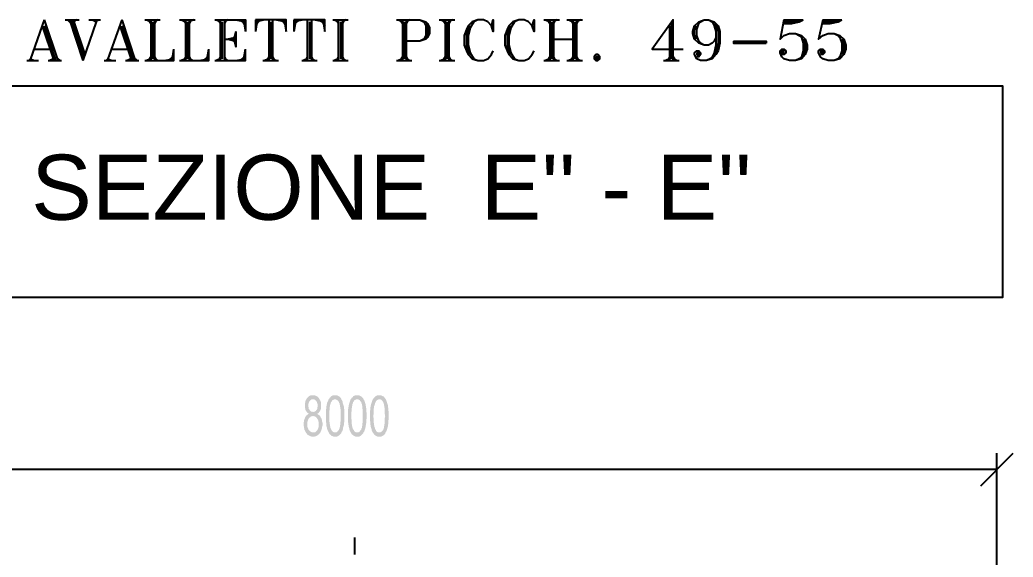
# Model space of a CAD drawing. Header units: metres. Extents: x 11 to 152679, y -40 to 137873.
# Drawn here: x 5083 to 11189, y 6452 to 9754 of the extents above; entities that cross this region are included whole.
import ezdxf
from ezdxf.enums import TextEntityAlignment as Align

# ---------------------------------------------------------------- set-up
doc = ezdxf.new("R2010")
doc.units = ezdxf.units.M
doc.layers.add('CA7', color=2, linetype='Continuous')
doc.layers.add('LAYER_1', color=160, linetype='Continuous')
doc.styles.get("Standard").update_dxf_attribs({"font": 'arial.ttf'})

# ---------------------------------------------------------------- blocks, each defined once
blk = doc.blocks.new('CURVEPILONE')
at = {"layer": 'LAYER_1'}
for points in [[(517.9, 6408.8), (507.3, 6408.8), (500.9, 6406.7), (492.5, 6402.5), (488.2, 6398.2), (481.9, 6391.9), (479.8, 6387.7), (477.6, 6383.4), (473.4, 6377.1), (471.3, 6370.7), (471.3, 6366.5), (469.2, 6358), (469.2, 6332.6), (471.3, 6326.3), (471.3, 6319.9), (475.5, 6313.6), (477.6, 6309.3), (481.9, 6305.1), (484, 6300.9), (490.3, 6296.6), (494.6, 6294.5), (492.5, 6294.5), (488.2, 6292.4), (484, 6288.2), (479.8, 6286), (475.5, 6281.8), (473.4, 6277.6), (469.2, 6271.2), (469.2, 6269.1), (467.1, 6264.9), (462.8, 6252.2), (462.8, 6245.8), (460.7, 6239.5), (460.7, 6224.7), (462.8, 6216.2), (462.8, 6209.9), (465, 6203.5), (465, 6197.2), (469.2, 6192.9), (471.3, 6186.6), (473.4, 6182.3), (477.6, 6176), (520, 6180.2), (513.6, 6180.2), (509.4, 6182.3), (500.9, 6186.6), (496.7, 6190.8), (492.5, 6195), (490.3, 6199.3), (488.2, 6205.6), (486.1, 6209.9), (484, 6218.3), (484, 6243.7), (488.2, 6256.4), (490.3, 6260.7), (492.5, 6267), (496.7, 6271.2), (500.9, 6273.4), (503.1, 6277.6), (509.4, 6279.7), (513.6, 6279.7), (517.9, 6281.8), (560.2, 6281.8), (558.1, 6286), (553.8, 6288.2), (547.5, 6292.4), (543.3, 6294.5), (549.6, 6296.6), (553.8, 6300.9), (556, 6305.1), (517.9, 6305.1), (515.8, 6307.2), (509.4, 6307.2), (505.2, 6309.3), (500.9, 6313.6), (498.8, 6317.8), (496.7, 6319.9), (492.5, 6326.3), (492.5, 6332.6), (490.3, 6339), (490.3, 6355.9), (492.5, 6362.3), (494.6, 6368.6), (498.8, 6372.8), (500.9, 6377.1), (505.2, 6379.2), (509.4, 6383.4), (517.9, 6383.4), (558.1, 6385.5), (556, 6389.8), (553.8, 6391.9), (549.6, 6396.1), (547.5, 6400.4), (543.3, 6402.5), (539, 6404.6), (532.7, 6406.7), (528.4, 6408.8), (524.2, 6408.8)], [(558.1, 6385.5), (517.9, 6383.4), (526.3, 6383.4), (530.6, 6381.3), (534.8, 6377.1), (541.2, 6370.7), (545.4, 6358), (547.5, 6351.7), (547.5, 6341.1), (545.4, 6334.7), (545.4, 6328.4), (543.3, 6322), (539, 6317.8), (536.9, 6313.6), (532.7, 6311.5), (528.4, 6307.2), (524.2, 6307.2), (517.9, 6305.1), (556, 6305.1), (560.2, 6309.3), (562.3, 6313.6), (564.4, 6317.8), (566.5, 6324.2), (568.7, 6330.5), (568.7, 6362.3), (566.5, 6368.6), (564.4, 6374.9), (562.3, 6379.2)], [(615.2, 6385.5), (611, 6372.8), (606.8, 6366.5), (604.7, 6360.1), (604.7, 6353.8), (602.5, 6351.7), (602.5, 6345.3), (600.4, 6339), (600.4, 6328.4), (598.3, 6319.9), (598.3, 6243.7), (600.4, 6237.4), (600.4, 6222.6), (602.5, 6216.2), (604.7, 6209.9), (604.7, 6203.5), (606.8, 6199.3), (608.9, 6192.9), (611, 6188.7), (615.2, 6180.2), (617.3, 6178.1), (655.4, 6180.2), (649.1, 6180.2), (640.6, 6184.5), (636.4, 6188.7), (632.2, 6195), (630, 6199.3), (630, 6201.4), (627.9, 6203.5), (625.8, 6209.9), (625.8, 6214.1), (623.7, 6218.3), (623.7, 6224.7), (621.6, 6231), (621.6, 6239.5), (619.5, 6245.8), (619.5, 6313.6), (621.6, 6322), (621.6, 6336.9), (623.7, 6343.2), (623.7, 6347.4), (625.8, 6353.8), (627.9, 6358), (627.9, 6362.3), (630, 6366.5), (634.3, 6370.7), (636.4, 6377.1), (640.6, 6379.2), (649.1, 6383.4), (653.3, 6383.4)], [(655.4, 6408.8), (642.8, 6408.8), (638.5, 6406.7), (630, 6402.5), (625.8, 6398.2), (623.7, 6394), (621.6, 6394), (619.5, 6389.8), (615.2, 6385.5), (653.3, 6383.4), (659.7, 6383.4), (668.1, 6379.2), (676.6, 6370.7), (678.7, 6364.4), (678.7, 6362.3), (680.9, 6360.1), (683, 6355.9), (683, 6349.6), (685.1, 6345.3), (685.1, 6339), (687.2, 6332.6), (687.2, 6326.3), (689.3, 6317.8), (689.3, 6252.2), (687.2, 6243.7), (687.2, 6231), (685.1, 6224.7), (685.1, 6218.3), (683, 6212), (683, 6207.7), (678.7, 6199.3), (678.7, 6197.2), (674.5, 6192.9), (670.3, 6188.7), (668.1, 6184.5), (659.7, 6180.2), (655.4, 6180.2), (617.3, 6178.1), (619.5, 6171.8), (623.7, 6167.5), (627.9, 6165.4), (630, 6161.2), (634.3, 6159.1), (640.6, 6156.9), (644.9, 6154.8), (666, 6154.8), (674.5, 6159.1), (678.7, 6161.2), (683, 6165.4), (691.4, 6173.9), (693.6, 6180.2), (695.7, 6184.5), (699.9, 6190.8), (704.1, 6203.5), (704.1, 6212), (706.2, 6212), (706.2, 6218.3), (708.4, 6224.7), (708.4, 6237.4), (710.5, 6243.7), (710.5, 6324.2), (708.4, 6330.5), (708.4, 6341.1), (706.2, 6347.4), (704.1, 6353.8), (702, 6360.1), (702, 6366.5), (699.9, 6372.8), (695.7, 6379.2), (693.6, 6383.4), (691.4, 6389.8), (683, 6398.2), (678.7, 6402.5), (674.5, 6404.6), (670.3, 6406.7), (663.9, 6408.8), (659.7, 6408.8)], [(750.7, 6385.5), (744.3, 6366.5), (742.2, 6360.1), (740.1, 6353.8), (740.1, 6351.7), (738, 6345.3), (738, 6339), (735.9, 6334.7), (735.9, 6328.4), (733.8, 6319.9), (733.8, 6243.7), (735.9, 6237.4), (735.9, 6228.9), (738, 6222.6), (738, 6216.2), (740.1, 6209.9), (742.2, 6203.5), (742.2, 6199.3), (744.3, 6192.9), (746.5, 6188.7), (750.7, 6180.2), (752.8, 6178.1), (790.9, 6180.2), (784.6, 6180.2), (780.3, 6182.3), (776.1, 6184.5), (771.9, 6188.7), (769.7, 6195), (765.5, 6199.3), (765.5, 6201.4), (763.4, 6203.5), (761.3, 6209.9), (761.3, 6214.1), (759.2, 6218.3), (759.2, 6224.7), (757, 6231), (757, 6254.3), (754.9, 6262.8), (754.9, 6305.1), (757, 6313.6), (757, 6328.4), (759.2, 6336.9), (759.2, 6343.2), (761.3, 6347.4), (761.3, 6353.8), (763.4, 6358), (765.5, 6362.3), (765.5, 6366.5), (769.7, 6370.7), (771.9, 6377.1), (780.3, 6381.3), (784.6, 6383.4), (790.9, 6383.4)], [(790.9, 6408.8), (780.3, 6408.8), (774, 6406.7), (765.5, 6402.5), (763.4, 6398.2), (759.2, 6394), (757, 6394), (754.9, 6389.8), (750.7, 6385.5), (790.9, 6383.4), (797.3, 6383.4), (805.7, 6379.2), (807.8, 6374.9), (812.1, 6370.7), (816.3, 6364.4), (816.3, 6360.1), (818.4, 6355.9), (820.6, 6349.6), (820.6, 6345.3), (822.7, 6339), (822.7, 6326.3), (824.8, 6317.8), (824.8, 6243.7), (822.7, 6237.4), (822.7, 6224.7), (820.6, 6218.3), (820.6, 6212), (816.3, 6203.5), (816.3, 6199.3), (814.2, 6197.2), (810, 6192.9), (807.8, 6188.7), (803.6, 6184.5), (799.4, 6182.3), (795.1, 6180.2), (790.9, 6180.2), (752.8, 6178.1), (754.9, 6171.8), (759.2, 6167.5), (763.4, 6165.4), (767.6, 6161.2), (771.9, 6159.1), (780.3, 6154.8), (801.5, 6154.8), (810, 6159.1), (814.2, 6161.2), (818.4, 6165.4), (826.9, 6173.9), (829, 6180.2), (833.3, 6184.5), (835.4, 6190.8), (839.6, 6203.5), (841.7, 6212), (841.7, 6218.3), (843.8, 6224.7), (843.8, 6231), (845.9, 6237.4), (845.9, 6258.5), (848.1, 6264.9), (848.1, 6303), (845.9, 6309.3), (845.9, 6330.5), (843.8, 6334.7), (843.8, 6341.1), (841.7, 6347.4), (841.7, 6353.8), (833.3, 6379.2), (829, 6383.4), (826.9, 6389.8), (818.4, 6398.2), (814.2, 6402.5), (810, 6404.6), (801.5, 6408.8), (795.1, 6408.8)], [(888.3, 6385.5), (884, 6379.2), (881.9, 6372.8), (879.8, 6366.5), (875.6, 6353.8), (875.6, 6351.7), (873.5, 6345.3), (873.5, 6339), (871.3, 6334.7), (871.3, 6319.9), (869.2, 6313.6), (869.2, 6252.2), (871.3, 6243.7), (871.3, 6228.9), (873.5, 6222.6), (873.5, 6216.2), (877.7, 6203.5), (879.8, 6199.3), (879.8, 6192.9), (881.9, 6188.7), (884, 6184.5), (886.2, 6180.2), (888.3, 6178.1), (926.4, 6180.2), (920, 6180.2), (915.8, 6182.3), (911.6, 6184.5), (907.3, 6188.7), (905.2, 6195), (901, 6199.3), (901, 6201.4), (898.9, 6203.5), (898.9, 6209.9), (896.7, 6214.1), (896.7, 6218.3), (894.6, 6224.7), (894.6, 6231), (892.5, 6239.5), (892.5, 6262.8), (890.4, 6271.2), (890.4, 6288.2), (892.5, 6296.6), (892.5, 6328.4), (894.6, 6336.9), (894.6, 6343.2), (896.7, 6347.4), (898.9, 6353.8), (898.9, 6358), (901, 6362.3), (903.1, 6366.5), (905.2, 6370.7), (909.4, 6377.1), (913.7, 6379.2), (915.8, 6381.3), (922.2, 6383.4), (926.4, 6383.4)], [(926.4, 6408.8), (915.8, 6408.8), (903.1, 6402.5), (898.9, 6398.2), (894.6, 6394), (890.4, 6389.8), (888.3, 6385.5), (926.4, 6383.4), (932.7, 6383.4), (941.2, 6379.2), (945.4, 6374.9), (947.5, 6370.7), (951.8, 6364.4), (951.8, 6362.3), (953.9, 6360.1), (953.9, 6355.9), (956, 6349.6), (956, 6345.3), (958.1, 6339), (958.1, 6332.6), (960.3, 6326.3), (960.3, 6292.4), (962.4, 6281.8), (962.4, 6279.7), (960.3, 6271.2), (960.3, 6237.4), (958.1, 6231), (958.1, 6224.7), (956, 6218.3), (956, 6212), (953.9, 6207.7), (953.9, 6203.5), (951.8, 6199.3), (949.7, 6197.2), (947.5, 6192.9), (943.3, 6188.7), (939.1, 6184.5), (930.6, 6180.2), (926.4, 6180.2), (888.3, 6178.1), (892.5, 6171.8), (894.6, 6167.5), (898.9, 6165.4), (903.1, 6161.2), (915.8, 6154.8), (937, 6154.8), (941.2, 6156.9), (949.7, 6161.2), (958.1, 6169.6), (960.3, 6169.6), (962.4, 6173.9), (964.5, 6180.2), (968.7, 6184.5), (970.8, 6190.8), (972.9, 6197.2), (975.1, 6203.5), (977.2, 6212), (979.3, 6218.3), (979.3, 6224.7), (981.4, 6231), (981.4, 6250.1), (983.5, 6258.5), (983.5, 6309.3), (981.4, 6317.8), (981.4, 6330.5), (979.3, 6334.7), (979.3, 6347.4), (975.1, 6360.1), (972.9, 6366.5), (970.8, 6372.8), (968.7, 6379.2), (966.6, 6383.4), (962.4, 6389.8), (958.1, 6394), (956, 6398.2), (951.8, 6402.5), (949.7, 6402.5), (941.2, 6406.7), (937, 6408.8), (930.6, 6408.8)], [(560.2, 6281.8), (517.9, 6281.8), (524.2, 6279.7), (528.4, 6279.7), (532.7, 6277.6), (536.9, 6275.5), (541.2, 6271.2), (543.3, 6267), (547.5, 6260.7), (549.6, 6256.4), (551.7, 6250.1), (553.8, 6243.7), (553.8, 6216.2), (551.7, 6209.9), (549.6, 6203.5), (547.5, 6199.3), (545.4, 6192.9), (541.2, 6190.8), (536.9, 6186.6), (532.7, 6182.3), (528.4, 6180.2), (520, 6180.2), (477.6, 6176), (479.8, 6173.9), (481.9, 6169.6), (486.1, 6165.4), (490.3, 6163.3), (498.8, 6159.1), (503.1, 6156.9), (509.4, 6154.8), (526.3, 6154.8), (532.7, 6156.9), (536.9, 6156.9), (545.4, 6161.2), (549.6, 6165.4), (553.8, 6167.5), (558.1, 6171.8), (560.2, 6176), (564.4, 6180.2), (566.5, 6186.6), (568.7, 6190.8), (575, 6209.9), (575, 6216.2), (577.1, 6222.6), (577.1, 6239.5), (575, 6245.8), (575, 6252.2), (570.8, 6264.9), (568.7, 6269.1), (566.5, 6271.2), (564.4, 6277.6)]]:
    blk.add_hatch(color=7, dxfattribs=at).paths.add_polyline_path(points, is_closed=False)
at = {"layer": 'LAYER_1', "color": 7}
for p, q in [((4624.2, 5852.1), (4823.2, 6053.2)), ((4723.7, 5151.5), (4723.7, 6053.2)), ((-3277.3, 5953.7), (4723.7, 5953.7)), ((774, 5534.6), (774, 5430.9))]:
    blk.add_line(p, q, dxfattribs=at)

msp = doc.modelspace()

# ---------------------------------------------------------------- linework, layer by layer
at = {"layer": 'CA7'}
msp.add_lwpolyline([(3814.3412, 8049.5788), (11125.6415, 8049.5788), (11125.6415, 9345.8242), (3814.3412, 9345.8242)], close=True, dxfattribs=at)
at = {"layer": 'LAYER_1', "color": 7}
for p, q in [((5232.9456, 9754.2018), (5148.2996, 9515.0088)), ((5220.2676, 9718.2178), (5292.2185, 9504.4324)), ((5232.9456, 9754.2018), (5315.5073, 9504.4324)), ((5232.9456, 9718.2178), (5302.8121, 9504.4324)), ((5362.0678, 9754.2018), (5446.7482, 9754.2018)), ((5374.7802, 9754.2018), (5398.0518, 9730.9129)), ((5387.4754, 9754.2018), (5470.0198, 9504.4324)), ((5434.0358, 9754.2018), (5410.747, 9741.4894)), ((5423.4594, 9754.2018), (5410.747, 9730.9129)), ((5410.747, 9754.2018), (5482.715, 9540.4164)), ((5552.5816, 9741.4894), (5470.0198, 9504.4324)), ((5506.0039, 9754.2018), (5577.9719, 9754.2018)), ((5709.1956, 9754.2018), (5624.5496, 9515.0088)), ((5696.5176, 9718.2178), (5768.4685, 9504.4324)), ((5709.1956, 9754.2018), (5791.7573, 9504.4324)), ((5709.1956, 9718.2178), (5779.0621, 9504.4324)), ((5851.0302, 9754.2018), (5946.2698, 9754.2018)), ((5863.7254, 9754.2018), (5886.997, 9741.4894)), ((5874.3018, 9754.2018), (5886.997, 9730.9129)), ((5886.997, 9754.2018), (5886.997, 9504.4324)), ((5899.7094, 9741.4894), (5899.7094, 9515.0088)), ((5933.5747, 9754.2018), (5910.2858, 9741.4894)), ((5922.9982, 9754.2018), (5910.2858, 9730.9129)), ((5910.2858, 9754.2018), (5910.2858, 9504.4324)), ((6064.7984, 9754.2018), (6160.0552, 9754.2018)), ((6077.5108, 9754.2018), (6100.7996, 9741.4894)), ((6090.2059, 9754.2018), (6100.7996, 9730.9129)), ((6100.7996, 9754.2018), (6100.7996, 9504.4324)), ((6113.4776, 9741.4894), (6113.4776, 9515.0088)), ((6149.4788, 9754.2018), (6124.0712, 9741.4894)), ((6136.7664, 9754.2018), (6124.0712, 9730.9129)), ((6124.0712, 9754.2018), (6124.0712, 9504.4324)), ((6291.2789, 9754.2018), (6314.5678, 9741.4894)), ((6303.9913, 9754.2018), (6314.5678, 9730.9129)), ((6314.5678, 9754.2018), (6314.5678, 9504.4324)), ((6327.2802, 9741.4894), (6327.2802, 9515.0088)), ((6363.247, 9754.2018), (6339.9754, 9741.4894)), ((6350.5518, 9754.2018), (6339.9754, 9730.9129)), ((6339.9754, 9754.2018), (6339.9754, 9504.4324)), ((6409.8247, 9754.2018), (6469.0803, 9741.4894)), ((6435.215, 9754.2018), (6469.0803, 9730.9129)), ((6445.8087, 9754.2018), (6469.0803, 9718.2178)), ((6458.5039, 9754.2018), (6469.0803, 9682.2337)), ((6589.7276, 9754.2018), (6530.4719, 9741.4894)), ((6564.3372, 9754.2018), (6530.4719, 9730.9129)), ((6553.7608, 9754.2018), (6530.4719, 9718.2178)), ((6541.0484, 9754.2018), (6530.4719, 9682.2337)), ((6530.4719, 9754.2018), (6530.4719, 9682.2337)), ((6613.0164, 9754.2018), (6613.0164, 9504.4324)), ((6625.7288, 9741.4894), (6625.7288, 9515.0088)), ((6636.3052, 9754.2018), (6636.3052, 9504.4324)), ((6659.5941, 9754.2018), (6720.9685, 9741.4894)), ((6684.9844, 9754.2018), (6720.9685, 9730.9129)), ((6695.5609, 9754.2018), (6720.9685, 9718.2178)), ((6708.2733, 9754.2018), (6720.9685, 9682.2337)), ((6826.8018, 9754.2018), (6767.5289, 9741.4894)), ((6803.5302, 9754.2018), (6767.5289, 9730.9129)), ((6790.8178, 9754.2018), (6767.5289, 9718.2178)), ((6780.2413, 9754.2018), (6767.5289, 9682.2337)), ((6767.5289, 9754.2018), (6767.5289, 9682.2337)), ((6850.0906, 9754.2018), (6850.0906, 9504.4324)), ((6862.7858, 9741.4894), (6862.7858, 9515.0088)), ((6875.4982, 9754.2018), (6875.4982, 9504.4324)), ((6898.7698, 9754.2018), (6958.0427, 9741.4894)), ((6922.0587, 9754.2018), (6958.0427, 9730.9129)), ((6934.7539, 9754.2018), (6958.0427, 9718.2178)), ((6945.3303, 9754.2018), (6958.0427, 9682.2337)), ((7006.7219, 9754.2018), (7101.9788, 9754.2018)), ((7017.2984, 9754.2018), (7040.5872, 9741.4894)), ((7030.0108, 9754.2018), (7040.5872, 9730.9129)), ((7040.5872, 9754.2018), (7040.5872, 9504.4324)), ((7053.2996, 9741.4894), (7053.2996, 9515.0088)), ((7089.2664, 9754.2018), (7065.9776, 9741.4894)), ((7076.5712, 9754.2018), (7065.9776, 9730.9129)), ((7065.9776, 9754.2018), (7065.9776, 9504.4324)), ((7411.0039, 9754.2018), (7434.2927, 9741.4894)), ((7421.5803, 9754.2018), (7434.2927, 9730.9129)), ((7434.2927, 9754.2018), (7434.2927, 9504.4324)), ((7446.9879, 9741.4894), (7446.9879, 9515.0088)), ((7482.9719, 9754.2018), (7457.5816, 9741.4894)), ((7470.2767, 9754.2018), (7457.5816, 9730.9129)), ((7457.5816, 9754.2018), (7457.5816, 9504.4324)), ((7660.7733, 9754.2018), (7756.0302, 9754.2018)), ((7673.4685, 9754.2018), (7696.7573, 9741.4894)), ((7684.0621, 9754.2018), (7696.7573, 9730.9129)), ((7696.7573, 9754.2018), (7696.7573, 9504.4324)), ((7707.351, 9741.4894), (7707.351, 9515.0088)), ((7743.3178, 9754.2018), (7720.0289, 9741.4894)), ((7732.7413, 9754.2018), (7720.0289, 9730.9129)), ((7720.0289, 9754.2018), (7720.0289, 9504.4324)), ((8304.2482, 9754.2018), (8399.4879, 9754.2018)), ((8314.8247, 9754.2018), (8340.215, 9741.4894)), ((8327.5198, 9754.2018), (8340.215, 9730.9129)), ((8340.215, 9754.2018), (8340.215, 9504.4324)), ((8350.8087, 9741.4894), (8350.8087, 9515.0088)), ((8386.7927, 9754.2018), (8363.5039, 9741.4894)), ((8374.0803, 9754.2018), (8363.5039, 9730.9129)), ((8363.5039, 9754.2018), (8363.5039, 9504.4324)), ((8446.0484, 9754.2018), (8541.3052, 9754.2018)), ((8458.7608, 9754.2018), (8482.0496, 9741.4894)), ((8469.3372, 9754.2018), (8482.0496, 9730.9129)), ((8482.0496, 9754.2018), (8482.0496, 9504.4324)), ((8494.7276, 9741.4894), (8494.7276, 9515.0088)), ((8530.7288, 9754.2018), (8505.3212, 9741.4894)), ((8518.0164, 9754.2018), (8505.3212, 9730.9129)), ((8505.3212, 9754.2018), (8505.3212, 9504.4324)), ((9076.8109, 9718.2178), (9076.8109, 9504.4324)), ((9089.5233, 9730.9129), (9089.5233, 9515.0088)), ((9779.5587, 9754.2018), (9898.0872, 9754.2018)), ((9779.5587, 9741.4894), (9874.7984, 9741.4894)), ((10018.7344, 9754.2018), (10137.2802, 9754.2018)), ((10018.7344, 9741.4894), (10113.9913, 9741.4894)), ((6409.8247, 9682.2337), (6409.8247, 9586.9769)), ((6339.9754, 9635.6561), (6409.8247, 9635.6561)), ((8363.5039, 9635.6561), (8482.0496, 9635.6561)), ((5171.5712, 9574.2817), (5279.5233, 9574.2817)), ((5292.2185, 9527.7212), (5279.5233, 9504.4324)), ((5302.8121, 9527.7212), (5328.2025, 9504.4324)), ((5647.8212, 9574.2817), (5755.7733, 9574.2817)), ((5768.4685, 9527.7212), (5755.7733, 9504.4324)), ((5779.0621, 9527.7212), (5804.4525, 9504.4324)), ((5886.997, 9527.7212), (5874.3018, 9504.4324)), ((5910.2858, 9527.7212), (5922.9982, 9504.4324)), ((5994.9663, 9504.4324), (6028.8316, 9527.7212)), ((6005.5427, 9504.4324), (6028.8316, 9540.4164)), ((6018.2379, 9504.4324), (6028.8316, 9574.2817)), ((6100.7996, 9527.7212), (6090.2059, 9504.4324)), ((6124.0712, 9527.7212), (6136.7664, 9504.4324)), ((6208.7344, 9504.4324), (6244.7185, 9527.7212)), ((6219.3109, 9504.4324), (6244.7185, 9540.4164)), ((6232.0233, 9504.4324), (6244.7185, 9574.2817)), ((6314.5678, 9527.7212), (6303.9913, 9504.4324)), ((6339.9754, 9527.7212), (6350.5518, 9504.4324)), ((6435.215, 9504.4324), (6469.0803, 9527.7212)), ((6445.8087, 9504.4324), (6469.0803, 9540.4164)), ((6458.5039, 9504.4324), (6469.0803, 9574.2817)), ((6613.0164, 9527.7212), (6600.3212, 9504.4324)), ((6636.3052, 9527.7212), (6649.0176, 9504.4324)), ((6850.0906, 9527.7212), (6839.497, 9504.4324)), ((6875.4982, 9527.7212), (6886.0747, 9504.4324)), ((7040.5872, 9527.7212), (7030.0108, 9504.4324)), ((7065.9776, 9527.7212), (7076.5712, 9504.4324)), ((7434.2927, 9527.7212), (7421.5803, 9504.4324)), ((7457.5816, 9527.7212), (7470.2767, 9504.4324)), ((7696.7573, 9527.7212), (7684.0621, 9504.4324)), ((7720.0289, 9527.7212), (7732.7413, 9504.4324)), ((8340.215, 9527.7212), (8327.5198, 9504.4324)), ((8363.5039, 9527.7212), (8374.0803, 9504.4324)), ((8482.0496, 9527.7212), (8469.3372, 9504.4324)), ((8505.3212, 9527.7212), (8518.0164, 9504.4324)), ((9076.8109, 9527.7212), (9066.2344, 9504.4324)), ((9100.0997, 9527.7212), (9112.8121, 9504.4324)), ((5125.0108, 9504.4324), (5196.9788, 9504.4324)), ((5256.2344, 9504.4324), (5338.7789, 9504.4324)), ((5292.2185, 9515.0088), (5266.8109, 9504.4324)), ((5601.2608, 9504.4324), (5673.2288, 9504.4324)), ((5732.4844, 9504.4324), (5815.0289, 9504.4324)), ((5768.4685, 9515.0088), (5743.0609, 9504.4324)), ((5886.997, 9515.0088), (5863.7254, 9504.4324)), ((5910.2858, 9515.0088), (5933.5747, 9504.4324)), ((5969.5587, 9504.4324), (6028.8316, 9515.0088)), ((6100.7996, 9515.0088), (6077.5108, 9504.4324)), ((6124.0712, 9515.0088), (6149.4788, 9504.4324)), ((6185.4456, 9504.4324), (6244.7185, 9515.0088)), ((6314.5678, 9515.0088), (6291.2789, 9504.4324)), ((6339.9754, 9515.0088), (6363.247, 9504.4324)), ((6409.8247, 9504.4324), (6469.0803, 9515.0088)), ((6577.0496, 9504.4324), (6672.2893, 9504.4324)), ((6613.0164, 9515.0088), (6589.7276, 9504.4324)), ((6636.3052, 9515.0088), (6659.5941, 9504.4324)), ((6816.2254, 9504.4324), (6911.465, 9504.4324)), ((6850.0906, 9515.0088), (6826.8018, 9504.4324)), ((6875.4982, 9515.0088), (6898.7698, 9504.4324)), ((7006.7219, 9504.4324), (7101.9788, 9504.4324)), ((7040.5872, 9515.0088), (7017.2984, 9504.4324)), ((7065.9776, 9515.0088), (7089.2664, 9504.4324)), ((7398.3087, 9504.4324), (7493.5484, 9504.4324)), ((7434.2927, 9515.0088), (7411.0039, 9504.4324)), ((7457.5816, 9515.0088), (7482.9719, 9504.4324)), ((7660.7733, 9504.4324), (7756.0302, 9504.4324)), ((7696.7573, 9515.0088), (7673.4685, 9504.4324)), ((7720.0289, 9515.0088), (7743.3178, 9504.4324)), ((8304.2482, 9504.4324), (8399.4879, 9504.4324)), ((8340.215, 9515.0088), (8314.8247, 9504.4324)), ((8363.5039, 9515.0088), (8386.7927, 9504.4324)), ((8446.0484, 9504.4324), (8541.3052, 9504.4324)), ((8482.0496, 9515.0088), (8458.7608, 9504.4324)), ((8505.3212, 9515.0088), (8530.7288, 9504.4324)), ((9040.8441, 9504.4324), (9136.101, 9504.4324)), ((9076.8109, 9515.0088), (9053.5393, 9504.4324)), ((9100.0997, 9515.0088), (9125.5073, 9504.4324))]:
    msp.add_line(p, q, dxfattribs=at)
for points in [[(5398.0518, 9754.2018), (5470.0198, 9540.4164), (5470.0198, 9504.4324)], [(5529.2927, 9754.2018), (5552.5816, 9741.4894), (5565.2767, 9754.2018)], [(6280.7025, 9754.2018), (6469.0803, 9754.2018), (6469.0803, 9682.2337)], [(6720.9685, 9682.2337), (6720.9685, 9754.2018), (6530.4719, 9754.2018)], [(6958.0427, 9682.2337), (6958.0427, 9754.2018), (6767.5289, 9754.2018)], [(7398.3087, 9754.2018), (7542.2276, 9754.2018), (7578.2288, 9741.4894), (7588.8052, 9730.9129), (7601.5176, 9705.5054), (7601.5176, 9669.5213), (7588.8052, 9646.2497), (7578.2288, 9635.6561), (7542.2276, 9622.9609), (7457.5816, 9622.9609)], [(7542.2276, 9754.2018), (7565.5164, 9741.4894), (7578.2288, 9718.2178), (7578.2288, 9658.9449), (7565.5164, 9635.6561), (7542.2276, 9622.9609)], [(7578.2288, 9730.9129), (7588.8052, 9705.5054), (7588.8052, 9669.5213), (7578.2288, 9646.2497)], [(7982.5108, 9718.2178), (7993.0872, 9754.2018), (7993.0872, 9682.2337), (7982.5108, 9718.2178), (7959.2219, 9741.4894), (7933.8316, 9754.2018), (7897.8303, 9754.2018), (7863.965, 9741.4894), (7838.5747, 9718.2178), (7827.9982, 9694.9289), (7815.2858, 9658.9449), (7815.2858, 9599.672), (7827.9982, 9563.688), (7838.5747, 9540.4164), (7863.965, 9515.0088), (7897.8303, 9504.4324), (7933.8316, 9504.4324), (7959.2219, 9515.0088), (7982.5108, 9540.4164), (7993.0872, 9563.688)], [(7851.2698, 9718.2178), (7838.5747, 9694.9289), (7827.9982, 9658.9449), (7827.9982, 9599.672), (7838.5747, 9563.688), (7851.2698, 9540.4164)], [(7897.8303, 9754.2018), (7874.5587, 9741.4894), (7851.2698, 9705.5054), (7838.5747, 9658.9449), (7838.5747, 9599.672), (7851.2698, 9550.9928), (7874.5587, 9515.0088), (7897.8303, 9504.4324)], [(8232.2802, 9718.2178), (8244.9754, 9754.2018), (8244.9754, 9682.2337), (8232.2802, 9718.2178), (8208.9913, 9741.4894), (8183.601, 9754.2018), (8149.7185, 9754.2018), (8113.7344, 9741.4894), (8088.3441, 9718.2178), (8077.7676, 9694.9289), (8065.0552, 9658.9449), (8065.0552, 9599.672), (8077.7676, 9563.688), (8088.3441, 9540.4164), (8113.7344, 9515.0088), (8149.7185, 9504.4324), (8183.601, 9504.4324), (8208.9913, 9515.0088), (8232.2802, 9540.4164), (8244.9754, 9563.688)], [(8101.0393, 9718.2178), (8088.3441, 9694.9289), (8077.7676, 9658.9449), (8077.7676, 9599.672), (8088.3441, 9563.688), (8101.0393, 9540.4164)], [(8149.7185, 9754.2018), (8124.3109, 9741.4894), (8101.0393, 9705.5054), (8088.3441, 9658.9449), (8088.3441, 9599.672), (8101.0393, 9550.9928), (8124.3109, 9515.0088), (8149.7185, 9504.4324)], [(9100.0997, 9504.4324), (9100.0997, 9754.2018), (8970.9776, 9574.2817), (9161.4913, 9574.2817)], [(9362.5816, 9646.2497), (9351.9879, 9622.9609), (9339.2927, 9610.2657), (9316.0039, 9599.672), (9290.6135, 9599.672), (9256.7482, 9610.2657), (9231.3406, 9635.6561), (9220.747, 9669.5213), (9220.747, 9682.2337), (9231.3406, 9718.2178), (9256.7482, 9741.4894), (9290.6135, 9754.2018), (9316.0039, 9754.2018), (9351.9879, 9741.4894), (9375.2767, 9718.2178), (9385.8532, 9682.2337), (9385.8532, 9610.2657), (9375.2767, 9563.688), (9362.5816, 9540.4164), (9339.2927, 9515.0088), (9303.3087, 9504.4324), (9267.3247, 9504.4324), (9244.0358, 9515.0088), (9231.3406, 9540.4164), (9231.3406, 9550.9928), (9244.0358, 9563.688), (9256.7482, 9563.688), (9267.3247, 9550.9928), (9267.3247, 9540.4164), (9256.7482, 9527.7212), (9244.0358, 9527.7212)], [(9244.0358, 9635.6561), (9231.3406, 9658.9449), (9231.3406, 9694.9289), (9244.0358, 9718.2178)], [(9290.6135, 9599.672), (9267.3247, 9610.2657), (9256.7482, 9622.9609), (9244.0358, 9658.9449), (9244.0358, 9694.9289), (9256.7482, 9730.9129), (9267.3247, 9741.4894), (9290.6135, 9754.2018)], [(9316.0039, 9754.2018), (9339.2927, 9741.4894), (9351.9879, 9718.2178), (9362.5816, 9682.2337), (9362.5816, 9599.672), (9351.9879, 9550.9928), (9339.2927, 9527.7212), (9326.5803, 9515.0088), (9303.3087, 9504.4324)], [(9351.9879, 9730.9129), (9362.5816, 9718.2178), (9375.2767, 9682.2337), (9375.2767, 9610.2657), (9362.5816, 9563.688), (9351.9879, 9540.4164)], [(9779.5587, 9754.2018), (9756.2698, 9635.6561), (9779.5587, 9658.9449), (9815.5427, 9669.5213), (9851.5267, 9669.5213), (9887.5108, 9658.9449), (9910.7996, 9635.6561), (9923.4776, 9599.672), (9923.4776, 9574.2817), (9910.7996, 9540.4164), (9887.5108, 9515.0088), (9851.5267, 9504.4324), (9815.5427, 9504.4324), (9779.5587, 9515.0088), (9766.8635, 9527.7212), (9756.2698, 9550.9928), (9756.2698, 9563.688), (9766.8635, 9574.2817), (9779.5587, 9574.2817), (9792.2539, 9563.688), (9792.2539, 9550.9928), (9779.5587, 9540.4164), (9766.8635, 9540.4164)], [(9779.5587, 9730.9129), (9828.2379, 9730.9129), (9874.7984, 9741.4894), (9898.0872, 9754.2018)], [(10018.7344, 9754.2018), (9993.3441, 9635.6561), (10018.7344, 9658.9449), (10052.5997, 9669.5213), (10088.601, 9669.5213), (10124.5678, 9658.9449), (10147.8566, 9635.6561), (10160.5518, 9599.672), (10160.5518, 9574.2817), (10147.8566, 9540.4164), (10124.5678, 9515.0088), (10088.601, 9504.4324), (10052.5997, 9504.4324), (10018.7344, 9515.0088), (10006.0393, 9527.7212), (9993.3441, 9550.9928), (9993.3441, 9563.688), (10006.0393, 9574.2817), (10018.7344, 9574.2817), (10029.3109, 9563.688), (10029.3109, 9550.9928), (10018.7344, 9540.4164), (10006.0393, 9540.4164)], [(10018.7344, 9730.9129), (10065.3121, 9730.9129), (10113.9913, 9741.4894), (10137.2802, 9754.2018)], [(6409.8247, 9658.9449), (6386.5358, 9635.6561), (6409.8247, 9610.2657)], [(6409.8247, 9682.2337), (6399.2482, 9635.6561), (6409.8247, 9586.9769)], [(9851.5267, 9669.5213), (9874.7984, 9658.9449), (9887.5108, 9646.2497), (9898.0872, 9610.2657), (9898.0872, 9563.688), (9887.5108, 9527.7212), (9874.7984, 9515.0088), (9851.5267, 9504.4324)], [(10088.601, 9669.5213), (10113.9913, 9658.9449), (10124.5678, 9646.2497), (10137.2802, 9610.2657), (10137.2802, 9563.688), (10124.5678, 9527.7212), (10113.9913, 9515.0088), (10088.601, 9504.4324)], [(6409.8247, 9646.2497), (6363.247, 9635.6561), (6409.8247, 9622.9609)], [(9470.5164, 9622.9609), (9470.5164, 9610.2657), (9671.6066, 9610.2657)], [(9470.5164, 9622.9609), (9671.6066, 9622.9609), (9671.6066, 9610.2657)], [(9898.0872, 9635.6561), (9910.7996, 9610.2657), (9910.7996, 9563.688), (9898.0872, 9540.4164)], [(10137.2802, 9635.6561), (10147.8566, 9610.2657), (10147.8566, 9563.688), (10137.2802, 9540.4164)], [(5851.0302, 9504.4324), (6028.8316, 9504.4324), (6028.8316, 9574.2817)], [(6064.7984, 9504.4324), (6244.7185, 9504.4324), (6244.7185, 9574.2817)], [(6280.7025, 9504.4324), (6469.0803, 9504.4324), (6469.0803, 9574.2817)], [(5137.7059, 9504.4324), (5148.2996, 9515.0088), (5171.5712, 9504.4324)], [(5613.9559, 9504.4324), (5624.5496, 9515.0088), (5647.8212, 9504.4324)]]:
    msp.add_lwpolyline(points, dxfattribs=at)
for points in [[(8623.8497, 9540.4164), (8613.2733, 9527.7212), (8613.2733, 9515.0088), (8623.8497, 9504.4324), (8636.5621, 9504.4324), (8649.2573, 9515.0088), (8649.2573, 9527.7212), (8636.5621, 9540.4164)], [(8623.8497, 9527.7212), (8623.8497, 9515.0088), (8636.5621, 9515.0088), (8636.5621, 9527.7212)], [(9244.0358, 9550.9928), (9244.0358, 9540.4164), (9256.731, 9540.4164), (9256.731, 9550.9928)], [(9766.8635, 9563.688), (9766.8635, 9550.9928), (9779.5415, 9550.9928), (9779.5415, 9563.688)], [(10006.0393, 9563.688), (10006.0393, 9550.9928), (10018.7344, 9550.9928), (10018.7344, 9563.688)]]:
    msp.add_lwpolyline(points, close=True, dxfattribs=at)

# ---------------------------------------------------------------- block references
msp.add_blockref('CURVEPILONE', (6366.3159, 1037.9028))

# ---------------------------------------------------------------- texts
at = {"layer": 'CA7'}
msp.add_text("SEZIONE  E'' - E''", height=400, dxfattribs=at).set_placement((7368.2032, 8525.4606), align=Align.CENTER)

doc.saveas('drawing.dxf')
